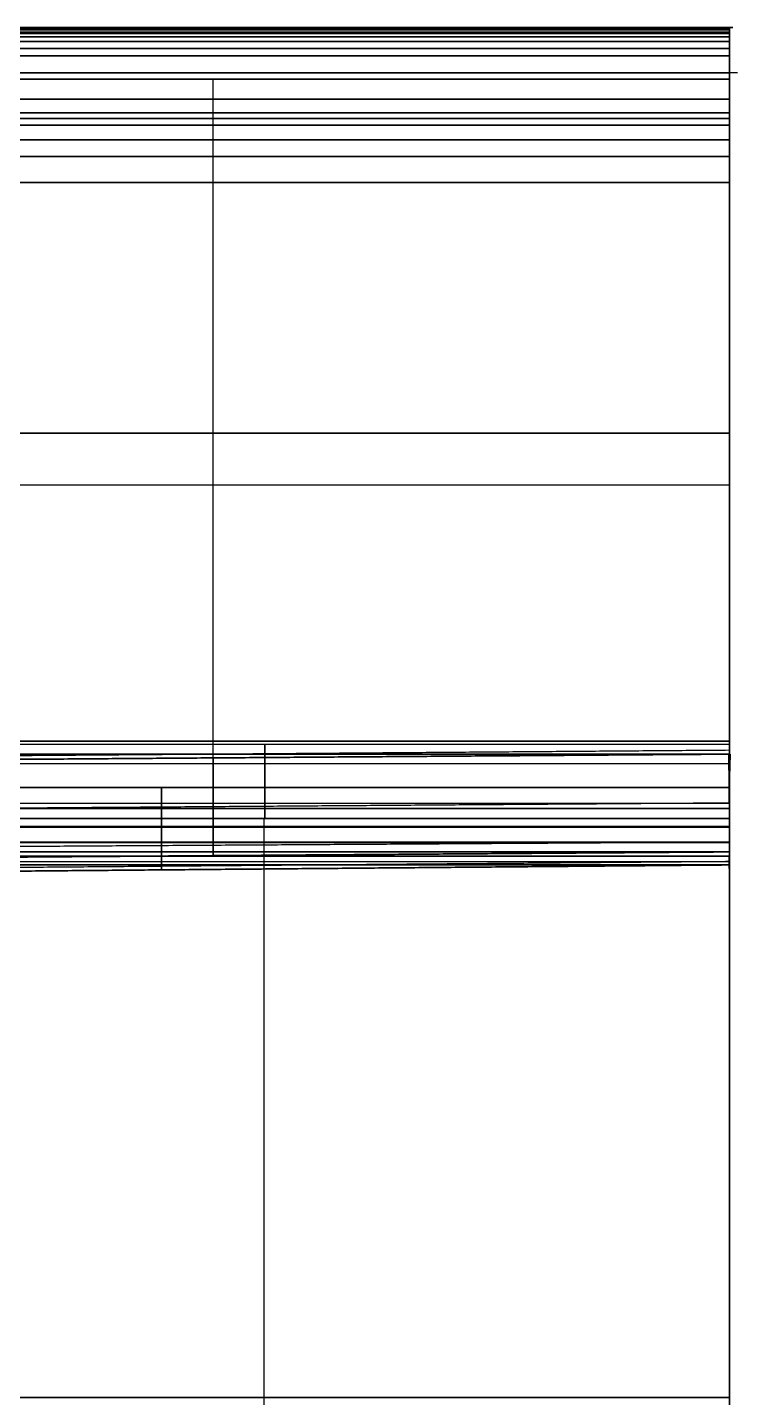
# Model space of a CAD drawing. Extents: x -362 to 342, y -36 to -20.
# Drawn here: x 340.69 to 342.065, y -22.729 to -20.078 of the extents above; entities that cross this region are included whole.
import ezdxf

# ---------------------------------------------------------------- set-up
doc = ezdxf.new("R2010")
doc.units = 0
doc.header["$MEASUREMENT"] = 0
doc.layers.add('IGES level 0', color=253, linetype='Continuous')

msp = doc.modelspace()

# ---------------------------------------------------------------- linework, layer by layer
for points in [[(-361.951, -20.0901, 2.1111), (-361.951, -20.0786, 2.0286), (342.049, -20.0786, 2.0286), (342.049, -20.0901, 2.1111)], [(342.049, -20.0786, 2.0286), (342.049, -20.0786, 1.4536), (-361.951, -20.0786, 1.4536), (-361.951, -20.0786, 2.0286)], [(-361.951, -20.0786, 1.4536), (-361.951, -20.0786, 0.8786), (342.049, -20.0786, 0.8786), (342.049, -20.0786, 1.4536)], [(342.049, -20.0786, 0.8786), (342.049, -20.0799, 0.8501), (-361.951, -20.0799, 0.8501), (-361.951, -20.0786, 0.8786)], [(342.049, -20.0901, -5.454), (342.049, -20.0786, -5.3714), (-361.951, -20.0786, -5.3714), (-361.951, -20.0901, -5.454)], [(-361.951, -20.0786, -5.3714), (-361.951, -20.0786, -4.7964), (342.049, -20.0786, -4.7964), (342.049, -20.0786, -5.3714)], [(342.049, -20.0786, -4.7964), (342.049, -20.0786, -4.2214), (-361.951, -20.0786, -4.2214), (-361.951, -20.0786, -4.7964)], [(-361.951, -20.0786, -4.2214), (-361.951, -20.0799, -4.193), (342.049, -20.0799, -4.193), (342.049, -20.0786, -4.2214)], [(342.049, -20.0786, 0.882), (342.049, -20.0786, 2.0286), (-361.951, -20.0786, 2.0286), (-361.9448, -20.0786, 0.8786)], [(-361.951, -20.0786, -4.2249), (-361.951, -20.0786, -5.3714), (342.049, -20.0786, -5.3714), (342.049, -20.0786, -4.2214)], [(342.049, -20.0799, 0.8501), (342.049, -20.083, 0.8273), (-361.951, -20.083, 0.8273), (-361.951, -20.0799, 0.8501)], [(-361.951, -20.0799, -4.193), (-361.951, -20.083, -4.1702), (342.049, -20.083, -4.1702), (342.049, -20.0799, -4.193)], [(-361.951, -20.083, 0.8273), (-361.951, -20.0877, 0.805), (342.049, -20.0877, 0.805), (342.049, -20.083, 0.8273)], [(342.049, -20.083, -4.1702), (342.049, -20.0877, -4.1479), (-361.951, -20.0877, -4.1479), (-361.951, -20.083, -4.1702)], [(342.049, -20.0877, 0.805), (342.049, -20.0964, 0.7766), (-361.951, -20.0964, 0.7766), (-361.951, -20.0877, 0.805)], [(-361.951, -20.0877, -4.1479), (-361.951, -20.0964, -4.1195), (342.049, -20.0964, -4.1195), (342.049, -20.0877, -4.1479)], [(342.049, -21.484, 1.0971), (342.049, -21.4653, 1.1385), (342.049, -20.0786, 1.1385), (342.049, -20.0784, 1.1042)], [(342.049, -21.4766, 1.2511), (342.049, -21.5028, 1.2881), (342.049, -20.0786, 1.2881), (342.049, -20.0784, 1.2607)], [(342.049, -20.0784, -4.4436), (342.049, -20.0786, -4.478), (342.049, -21.4653, -4.478), (342.049, -21.484, -4.4365)], [(342.049, -20.0784, -4.6002), (342.049, -20.0786, -4.6275), (342.049, -21.5028, -4.6275), (342.049, -21.4766, -4.5905)], [(342.049, -20.0786, 0.882), (342.049, -21.6397, 0.8652), (342.049, -21.5786, 0.957), (342.049, -20.0786, 0.957)], [(342.049, -21.6397, 0.8652), (342.049, -21.6731, 0.8135), (342.049, -20.0799, 0.8535), (342.049, -20.0786, 0.882)], [(342.049, -21.5786, 0.957), (342.049, -21.4825, 1.0995), (342.049, -20.0786, 1.1042), (342.049, -20.0786, 0.957)], [(342.049, -21.4653, 1.1385), (342.049, -21.4588, 1.182), (342.049, -20.0786, 1.182), (342.049, -20.0786, 1.1385)], [(342.049, -21.4588, 1.1811), (342.049, -21.4642, 1.22), (342.049, -20.0786, 1.22), (342.049, -20.0786, 1.182)], [(342.049, -21.4646, 1.22), (342.049, -21.4766, 1.2511), (342.049, -20.0786, 1.2607), (342.049, -20.0786, 1.22)], [(342.049, -21.5028, 1.2881), (342.049, -21.5467, 1.3185), (342.049, -20.0786, 1.3185), (342.049, -20.0786, 1.2881)], [(342.049, -21.5464, 1.3167), (342.049, -21.5815, 1.3295), (342.049, -20.0786, 1.3295), (342.049, -20.0786, 1.3185)], [(342.049, -21.5815, 1.3295), (342.049, -21.6088, 1.332), (342.049, -20.0786, 1.332), (342.049, -20.0786, 1.3295)], [(342.049, -20.0786, -4.2964), (342.049, -21.5786, -4.2964), (342.049, -21.6397, -4.2047), (342.049, -20.0786, -4.2214)], [(342.049, -20.0786, -4.2214), (342.049, -20.0799, -4.193), (342.049, -21.6731, -4.1529), (342.049, -21.6397, -4.2047)], [(342.049, -20.0786, -4.2964), (342.049, -20.0786, -4.4436), (342.049, -21.4825, -4.4389), (342.049, -21.5786, -4.2964)], [(342.049, -20.0786, -4.478), (342.049, -20.0786, -4.5214), (342.049, -21.4588, -4.5214), (342.049, -21.4653, -4.478)], [(342.049, -20.0786, -4.5214), (342.049, -20.0786, -4.5594), (342.049, -21.4642, -4.5594), (342.049, -21.4588, -4.5206)], [(342.049, -20.0786, -4.5594), (342.049, -20.0786, -4.6002), (342.049, -21.4766, -4.5905), (342.049, -21.4646, -4.5594)], [(342.049, -20.0786, -4.6275), (342.049, -20.0786, -4.658), (342.049, -21.5467, -4.658), (342.049, -21.5028, -4.6275)], [(342.049, -20.0786, -4.658), (342.049, -20.0786, -4.6689), (342.049, -21.5815, -4.6689), (342.049, -21.5464, -4.6561)], [(342.049, -20.0786, -4.6689), (342.049, -20.0786, -4.6714), (342.049, -21.6088, -4.6714), (342.049, -21.5815, -4.6689)], [(342.049, -21.6731, 0.8135), (342.049, -21.6919, 0.7737), (342.049, -20.083, 0.8308), (342.049, -20.0799, 0.8535)], [(342.049, -20.0799, -4.193), (342.049, -20.083, -4.1702), (342.049, -21.6919, -4.1132), (342.049, -21.6731, -4.1529)], [(342.049, -21.6919, 0.7737), (342.049, -21.6983, 0.732), (342.049, -20.0877, 0.8085), (342.049, -20.083, 0.8308)], [(342.049, -20.083, -4.1702), (342.049, -20.0877, -4.1479), (342.049, -21.6983, -4.0714), (342.049, -21.6919, -4.1132)], [(342.049, -20.0877, 0.8085), (342.049, -20.0964, 0.78), (342.049, -21.6816, 0.6631), (342.049, -21.6983, 0.732)], [(342.049, -21.6983, -4.0714), (342.049, -21.6816, -4.0025), (342.049, -20.0964, -4.1195), (342.049, -20.0877, -4.1479)], [(342.049, -20.1194, 2.1797), (342.049, -20.0901, 2.1111), (-361.951, -20.0901, 2.1111), (-361.951, -20.1194, 2.1797)], [(-361.951, -20.1194, -5.5226), (-361.951, -20.0901, -5.454), (342.049, -20.0901, -5.454), (342.049, -20.1194, -5.5226)], [(-361.951, -20.0964, 0.7766), (-361.951, -20.1055, 0.7543), (342.049, -20.1055, 0.7543), (342.049, -20.0964, 0.7766)], [(342.049, -20.0964, -4.1195), (342.049, -20.1055, -4.0972), (-361.951, -20.1055, -4.0972), (-361.951, -20.0964, -4.1195)], [(342.049, -20.1055, 0.7543), (342.049, -20.1194, 0.7274), (-361.951, -20.1194, 0.7274), (-361.951, -20.1055, 0.7543)], [(-361.951, -20.1055, -4.0972), (-361.951, -20.1194, -4.0703), (342.049, -20.1194, -4.0703), (342.049, -20.1055, -4.0972)], [(342.049, -20.1194, 2.1831), (342.049, -20.0901, 2.1146), (342.049, -20.092, 1.332), (342.049, -20.1194, 1.332)], [(342.049, -20.1194, -4.6714), (342.049, -20.092, -4.6714), (342.049, -20.0901, -5.454), (342.049, -20.1194, -5.5226)], [(342.049, -21.6816, 0.6631), (342.049, -21.6544, 0.6259), (342.049, -20.1055, 0.7578), (342.049, -20.0964, 0.78)], [(342.049, -20.0964, -4.1195), (342.049, -20.1055, -4.0972), (342.049, -21.6544, -3.9654), (342.049, -21.6816, -4.0025)], [(342.049, -20.1055, 0.7578), (342.049, -20.1194, 0.7309), (342.049, -21.622, 0.606), (342.049, -21.6544, 0.6259)], [(342.049, -21.6544, -3.9654), (342.049, -21.622, -3.9454), (342.049, -20.1194, -4.0703), (342.049, -20.1055, -4.0972)], [(-361.951, -20.1664, 2.2407), (-361.951, -20.1194, 2.1797), (342.049, -20.1194, 2.1797), (342.049, -20.1664, 2.2407)], [(-361.951, -20.1194, 0.7274), (-361.951, -20.1333, 0.7059), (342.049, -20.1333, 0.7059), (342.049, -20.1194, 0.7274)], [(342.049, -20.1664, -5.5836), (342.049, -20.1194, -5.5226), (-361.951, -20.1194, -5.5226), (-361.951, -20.1664, -5.5836)], [(342.049, -20.1194, -4.0703), (342.049, -20.1333, -4.0487), (-361.951, -20.1333, -4.0487), (-361.951, -20.1194, -4.0703)], [(342.049, -20.1333, 0.7059), (342.049, -20.1664, 0.6664), (-361.951, -20.1664, 0.6664), (-361.951, -20.1333, 0.7059)], [(-361.951, -20.1333, -4.0487), (-361.951, -20.1664, -4.0093), (342.049, -20.1664, -4.0093), (342.049, -20.1333, -4.0487)], [(342.049, -20.1194, 0.7309), (342.049, -20.1333, 0.7093), (342.049, -21.5896, 0.5861), (342.049, -21.622, 0.606)], [(342.049, -20.1664, 2.2441), (342.049, -20.1194, 2.1831), (342.049, -20.1194, 1.332), (342.049, -20.1664, 1.332)], [(342.049, -21.622, -3.9454), (342.049, -21.5896, -3.9255), (342.049, -20.1333, -4.0487), (342.049, -20.1194, -4.0703)], [(342.049, -20.1664, -4.6714), (342.049, -20.1194, -4.6714), (342.049, -20.1194, -5.5226), (342.049, -20.1664, -5.5836)], [(342.049, -20.1333, 0.7093), (342.049, -20.1664, 0.6699), (342.049, -21.5483, 0.5803), (342.049, -21.5877, 0.5862)], [(342.049, -21.5877, -3.9257), (342.049, -21.5483, -3.9197), (342.049, -20.1664, -4.0093), (342.049, -20.1333, -4.0487)], [(342.049, -20.2544, 2.3016), (342.049, -20.1664, 2.2407), (-361.951, -20.1664, 2.2407), (-361.951, -20.2544, 2.3016)], [(-361.951, -20.1664, 0.6664), (-361.951, -20.2171, 0.6257), (342.049, -20.2171, 0.6257), (342.049, -20.1664, 0.6664)], [(-361.951, -20.2544, -5.6445), (-361.951, -20.1664, -5.5836), (342.049, -20.1664, -5.5836), (342.049, -20.2544, -5.6445)], [(342.049, -20.1664, -4.0093), (342.049, -20.2171, -3.9686), (-361.951, -20.2171, -3.9686), (-361.951, -20.1664, -4.0093)], [(342.049, -21.5482, 0.5803), (342.049, -20.2171, 0.6292), (342.049, -20.1664, 0.6699), (342.049, -21.5483, 0.5803)], [(342.049, -20.2544, 2.3051), (342.049, -20.1664, 2.2441), (342.049, -20.1664, 1.332), (342.049, -20.2544, 1.332)], [(342.049, -21.5483, -3.9197), (342.049, -20.1664, -4.0093), (342.049, -20.2171, -3.9686), (342.049, -21.5482, -3.9197)], [(342.049, -20.2544, -4.6714), (342.049, -20.1664, -4.6714), (342.049, -20.1664, -5.5836), (342.049, -20.2544, -5.6445)], [(-361.951, -20.1786, 0.5768), (-361.951, -21.5483, 0.5768), (342.049, -21.5483, 0.5803), (342.049, -20.1786, 0.5803)], [(342.049, -20.1786, -3.9197), (342.049, -21.5483, -3.9197), (-361.951, -21.5483, -3.9232), (-361.951, -20.1786, -3.9232)], [(342.049, -20.1786, -3.9197), (342.049, -20.1786, 0.5803), (-361.951, -20.1843, 0.5768), (-361.951, -20.1786, -3.9232)], [(342.049, -20.1786, 0.5803), (342.049, -21.5483, 0.5803), (342.049, -21.5459, -1.6697), (342.049, -20.1786, -1.6697)], [(342.049, -20.1786, -1.6697), (342.049, -21.5459, -1.6697), (342.049, -21.5483, -3.9197), (342.049, -20.1786, -3.9197)], [(342.049, -20.2171, 0.6257), (342.049, -20.2438, 0.6105), (-361.951, -20.2438, 0.6105), (-361.951, -20.2171, 0.6257)], [(-361.951, -20.2171, -3.9686), (-361.951, -20.2438, -3.9534), (342.049, -20.2438, -3.9534), (342.049, -20.2171, -3.9686)], [(342.049, -20.2171, 0.6292), (342.049, -20.2438, 0.614), (342.049, -21.5481, 0.5803), (342.049, -20.2171, 0.6292)], [(342.049, -20.2438, 0.614), (342.049, -20.296, 0.5936), (342.049, -21.5483, 0.5803), (342.049, -20.2171, 0.6292)], [(342.049, -20.2171, -3.9686), (342.049, -21.5481, -3.9197), (342.049, -20.2438, -3.9534), (342.049, -20.2171, -3.9686)], [(342.049, -20.2171, -3.9686), (342.049, -21.5483, -3.9197), (342.049, -20.296, -3.933), (342.049, -20.2438, -3.9534)], [(-361.951, -20.2438, 0.6105), (-361.951, -20.2675, 0.5999), (342.049, -20.2675, 0.5999), (342.049, -20.2438, 0.6105)], [(342.049, -20.2438, -3.9534), (342.049, -20.2675, -3.9428), (-361.951, -20.2675, -3.9428), (-361.951, -20.2438, -3.9534)], [(342.049, -20.3786, 2.3286), (342.049, -20.2544, 2.3016), (-361.951, -20.2544, 2.3016), (-361.951, -20.3786, 2.3286)], [(-361.951, -20.3786, -5.6714), (-361.951, -20.2544, -5.6445), (342.049, -20.2544, -5.6445), (342.049, -20.3786, -5.6714)], [(342.049, -20.2675, 0.5999), (342.049, -20.296, 0.5901), (-361.951, -20.296, 0.5901), (-361.951, -20.2675, 0.5999)], [(-361.951, -20.2675, -3.9428), (-361.951, -20.296, -3.933), (342.049, -20.296, -3.933), (342.049, -20.2675, -3.9428)], [(342.049, -20.3786, 2.332), (342.049, -20.2544, 2.3051), (342.049, -20.2544, 1.332), (342.049, -20.3786, 1.332)], [(342.049, -20.3786, -4.6714), (342.049, -20.2544, -4.6714), (342.049, -20.2544, -5.6445), (342.049, -20.3786, -5.6714)], [(-361.951, -20.296, 0.5901), (-361.951, -20.3283, 0.5828), (342.049, -20.3283, 0.5828), (342.049, -20.296, 0.5901)], [(342.049, -20.296, -3.933), (342.049, -20.3283, -3.9257), (-361.951, -20.3283, -3.9257), (-361.951, -20.296, -3.933)], [(342.049, -20.296, 0.5936), (342.049, -20.3786, 0.582), (342.049, -21.5477, 0.5803), (342.049, -20.296, 0.5936)], [(342.049, -20.296, -3.933), (342.049, -21.5477, -3.9197), (342.049, -20.3786, -3.9214), (342.049, -20.296, -3.933)], [(342.049, -20.3283, 0.5828), (342.049, -20.3786, 0.5786), (-361.951, -20.3786, 0.5786), (-361.951, -20.3283, 0.5828)], [(-361.951, -20.3283, -3.9257), (-361.951, -20.3786, -3.9214), (342.049, -20.3786, -3.9214), (342.049, -20.3283, -3.9257)], [(-361.951, -22.7286, 2.3286), (-361.951, -20.3786, 2.3286), (342.049, -20.3786, 2.3286), (342.049, -22.7286, 2.3286)], [(342.049, -22.7286, -5.6714), (342.049, -20.3786, -5.6714), (-361.951, -20.3786, -5.6714), (-361.951, -22.7286, -5.6714)], [(342.049, -20.3786, 2.332), (342.049, -20.3786, 1.332), (342.049, -21.6088, 1.3303), (342.049, -21.6088, 2.332)], [(342.049, -21.6088, -5.6714), (342.049, -21.6088, -4.6697), (342.049, -20.3786, -4.6714), (342.049, -20.3786, -5.6714)], [(342.0488, -21.4653, -4.4814), (342.0487, -21.484, -4.44), (342.0488, -21.6091, -4.3918), (342.0488, -21.609, -4.4391)], [(342.0489, -21.4645, -4.5625), (342.0489, -21.4588, -4.5249), (342.0488, -21.609, -4.4872), (342.0489, -21.609, -4.5261)], [(342.0489, -21.459, -4.5249), (342.0488, -21.4653, -4.4814), (342.0488, -21.609, -4.4391), (342.0488, -21.609, -4.4872)], [(342.0489, -21.4646, -4.5629), (342.0489, -21.609, -4.5261), (342.0489, -21.4766, -4.594), (342.0489, -21.4637, -4.5629)], [(342.049, -21.4645, 1.2162), (342.049, -21.4588, 1.1786), (342.049, -21.609, 1.1409), (342.049, -21.609, 1.1797)], [(342.049, -21.459, 1.1785), (342.049, -21.4653, 1.1351), (342.049, -21.609, 1.0928), (342.049, -21.609, 1.1409)], [(342.049, -21.4646, 1.2165), (342.049, -21.609, 1.1797), (342.0491, -21.4766, 1.2476), (342.049, -21.4637, 1.2165)], [(342.049, -21.4653, 1.1351), (342.0491, -21.484, 1.0936), (342.049, -21.6091, 1.0454), (342.049, -21.609, 1.0928)], [(342.0479, -21.484, -4.44), (342.0488, -21.5283, -4.3753), (342.0487, -21.6091, -4.3424), (342.0488, -21.6091, -4.3918)], [(342.0489, -21.4766, -4.594), (342.0489, -21.609, -4.5261), (342.049, -21.5028, -4.631), (342.0489, -21.4766, -4.594)], [(342.049, -21.4766, 1.2476), (342.049, -21.609, 1.1797), (342.049, -21.5028, 1.2846), (342.0491, -21.4766, 1.2476)], [(342.0499, -21.484, 1.0936), (342.049, -21.5283, 1.029), (342.049, -21.6091, 0.996), (342.049, -21.6091, 1.0454)], [(342.049, -21.5381, -4.6554), (342.049, -21.5028, -4.631), (342.0489, -21.609, -4.5261), (342.0489, -21.6089, -4.5796)], [(342.049, -21.5381, 1.3091), (342.049, -21.5028, 1.2846), (342.049, -21.609, 1.1797), (342.049, -21.6089, 1.2333)], [(342.0488, -21.5283, -4.3753), (342.0487, -21.6092, -4.254), (342.0487, -21.6091, -4.3424), (342.0488, -21.5283, -4.3753)], [(342.049, -21.564, -4.666), (342.049, -21.5381, -4.6554), (342.0489, -21.6089, -4.5796), (342.049, -21.6089, -4.6428)], [(342.049, -21.5283, 1.029), (342.049, -21.6092, 0.9077), (342.049, -21.6091, 0.996), (342.049, -21.5283, 1.029)], [(342.049, -21.564, 1.3196), (342.049, -21.5381, 1.3091), (342.049, -21.6089, 1.2333), (342.049, -21.6089, 1.2965)], [(342.049, -21.5477, 0.5803), (342.049, -21.5877, 0.5862), (342.049, -21.5877, -1.6697), (342.049, -21.5459, -1.6697)], [(342.049, -21.5459, -1.6698), (342.049, -21.5877, -1.6697), (342.049, -21.5877, -3.9257), (342.049, -21.5477, -3.9197)], [(-361.951, -21.5483, 0.5768), (-361.951, -21.5896, 0.5826), (342.049, -21.5887, 0.5858), (342.049, -21.5483, 0.5803)], [(342.049, -21.5815, 1.326), (342.049, -21.564, 1.3196), (342.049, -21.6089, 1.2965), (342.049, -21.6089, 1.3146)], [(342.049, -21.5815, -4.6724), (342.049, -21.564, -4.666), (342.049, -21.6089, -4.6428), (342.049, -21.6089, -4.6609)], [(342.049, -21.5887, 0.5858), (342.049, -21.6239, 0.6007), (-361.951, -21.6254, 0.5982), (-361.951, -21.5896, 0.5826)], [(-361.951, -21.5887, -3.9287), (-361.951, -21.6239, -3.9436), (342.049, -21.6254, -3.941), (342.049, -21.5896, -3.9255)], [(342.049, -21.6088, 1.3286), (342.049, -21.5815, 1.326), (342.049, -21.6089, 1.3146), (342.049, -21.6088, 1.3286)], [(342.049, -21.6088, -4.6749), (342.049, -21.5815, -4.6724), (342.049, -21.6089, -4.6609), (342.049, -21.6088, -4.6749)], [(342.049, -21.5877, 0.5855), (342.049, -21.622, 0.606), (342.049, -21.622, -1.6697), (342.049, -21.5877, -1.6697)], [(342.049, -21.5877, -1.6697), (342.049, -21.622, -1.6697), (342.049, -21.622, -3.9454), (342.049, -21.5877, -3.925)], [(-361.951, -21.6254, 0.5982), (-361.951, -21.6543, 0.6221), (342.049, -21.6544, 0.6242), (342.049, -21.6239, 0.6007)], [(342.0487, -21.6092, -4.254), (342.0486, -21.6386, -4.2081), (342.0486, -21.7052, -4.2081), (342.0487, -21.7052, -4.254)], [(342.049, -21.7052, -4.6732), (342.049, -21.6088, -4.6749), (342.0487, -21.6092, -4.254), (342.0487, -21.7052, -4.254)], [(342.049, -21.6088, 1.332), (342.049, -21.6088, 2.332), (342.049, -22.7286, 2.332), (342.049, -22.7286, 1.3303)], [(342.049, -22.7286, -4.6697), (342.049, -22.7286, -5.6714), (342.049, -21.6088, -5.6714), (342.049, -21.6088, -4.6714)], [(342.049, -21.7052, 1.3268), (342.049, -21.6088, 1.3286), (342.049, -21.6092, 0.9077), (342.049, -21.7052, 0.9077)], [(342.049, -21.6092, 0.9077), (342.049, -21.6386, 0.8618), (342.049, -21.7052, 0.8618), (342.049, -21.7052, 0.9077)], [(342.049, -21.6239, 0.6007), (342.049, -21.6543, 0.6256), (342.049, -21.6543, -1.6697), (342.049, -21.622, -1.6697)], [(342.049, -21.6543, 0.6256), (342.049, -21.6816, 0.6631), (342.049, -21.6816, -1.6697), (342.049, -21.622, -1.6697)], [(342.049, -21.622, -1.6697), (342.049, -21.6543, -1.6697), (342.049, -21.6543, -3.965), (342.049, -21.6239, -3.9401)], [(342.049, -21.622, -1.6698), (342.049, -21.6816, -1.6697), (342.049, -21.6816, -4.0025), (342.049, -21.6543, -3.965)], [(342.0486, -21.6386, -4.2081), (342.0486, -21.6731, -4.1564), (342.0486, -21.7052, -4.1523), (342.0486, -21.7052, -4.2081)], [(342.049, -21.6386, 0.8618), (342.049, -21.6731, 0.81), (342.049, -21.7052, 0.8059), (342.049, -21.7052, 0.8618)], [(342.049, -21.6546, 0.6228), (342.049, -21.6815, 0.6597), (-361.951, -21.6816, 0.6596), (-361.951, -21.6543, 0.6221)], [(342.0486, -21.6731, -4.1564), (342.0485, -21.6919, -4.1166), (342.0485, -21.7052, -4.1152), (342.0486, -21.7052, -4.1523)], [(342.049, -21.6731, 0.81), (342.049, -21.6919, 0.7703), (342.049, -21.7052, 0.7688), (342.049, -21.7052, 0.8059)], [(-361.951, -21.6816, 0.6596), (-361.951, -21.6983, 0.7268), (342.049, -21.6983, 0.7286), (342.049, -21.6815, 0.6597)], [(342.049, -21.6816, -4.0025), (342.049, -21.6983, -4.0697), (-361.951, -21.6983, -4.0714), (-361.951, -21.6815, -4.0026)], [(342.0484, -21.6816, -4.006), (342.0485, -21.6983, -4.0749), (342.0485, -21.7052, -4.075), (342.0484, -21.7052, -3.994)], [(342.049, -21.6816, -4.006), (342.0484, -21.7052, -3.994), (342.049, -21.7052, 0.6476), (342.049, -21.6816, 0.6598)], [(342.0485, -21.6983, -4.0749), (342.0485, -21.7052, -4.0749), (342.0485, -21.7052, -4.1152), (342.0485, -21.6919, -4.1166)], [(342.049, -21.6816, 0.6596), (342.049, -21.6983, 0.7286), (342.049, -21.7052, 0.7286), (342.049, -21.7052, 0.6476)], [(342.049, -21.6983, 0.7286), (342.049, -21.7052, 0.7286), (342.049, -21.7052, 0.7688), (342.049, -21.6919, 0.7703)], [(342.049, -21.7052, 1.3268), (342.049, -21.7052, -4.6732), (342.049, -23.3437, -4.6714), (342.049, -23.3437, 1.3286)], [(342.049, -25.0786, 2.3286), (342.049, -22.7286, 2.3286), (-361.951, -22.7286, 2.3286), (-361.951, -25.0786, 2.3286)], [(-361.951, -25.0786, -5.6714), (-361.951, -22.7286, -5.6714), (342.049, -22.7286, -5.6714), (342.049, -25.0786, -5.6714)]]:
    msp.add_3dface(points)
at = {"layer": 'IGES level 0'}
for points in [[(342.0428, -20.0786, -4.2214), (-9.9572, -20.0786, -4.2214), (-361.9572, -20.0786, -4.2214)], [(-361.9572, -20.0786, -4.2214), (-9.9572, -20.0786, -4.2214), (342.0428, -20.0786, -4.2214)], [(342.049, -20.0786, 2.0286), (-9.951, -20.0786, 2.0286), (-361.951, -20.0786, 2.0286)], [(-361.951, -20.0786, -4.7964), (-9.951, -20.0786, -4.7964), (342.049, -20.0786, -4.7964)], [(-361.951, -20.0786, 2.0286), (-9.951, -20.0786, 2.0286), (342.049, -20.0786, 2.0286)], [(-361.951, -20.0786, 1.4536), (-9.951, -20.0786, 1.4536), (342.049, -20.0786, 1.4536)], [(-361.951, -20.0786, -5.3714), (-9.951, -20.0786, -5.3714), (342.049, -20.0786, -5.3714)], [(342.049, -20.0786, -5.3714), (-9.951, -20.0786, -5.3714), (-361.951, -20.0786, -5.3714)], [(342.049, -20.0786, -4.7964), (-9.951, -20.0786, -4.7964), (-361.951, -20.0786, -4.7964)], [(-361.9448, -20.0786, 0.8786), (-9.9448, -20.0786, 0.8786), (342.0552, -20.0786, 0.8786)], [(342.0552, -20.0786, 0.8786), (-9.9448, -20.0786, 0.8786), (-361.9448, -20.0786, 0.8786)], [(-361.9666, -20.1664, 2.2407), (-9.9666, -20.1664, 2.2407), (342.0334, -20.1664, 2.2407)], [(-361.951, -20.1664, 0.6664), (-9.951, -20.1664, 0.6664), (342.049, -20.1664, 0.6664)], [(342.049, -20.1664, -4.0093), (-9.951, -20.1664, -4.0093), (-361.951, -20.1664, -4.0093)], [(342.0646, -20.1664, -5.5836), (-9.9354, -20.1664, -5.5836), (-361.9354, -20.1664, -5.5836)], [(340.0507, -20.1786, -1.6697), (341.0499, -20.1786, -1.6697), (342.049, -20.1786, -1.6697)], [(341.049, -21.5483, -3.911), (341.049, -20.8634, -3.911), (341.049, -20.1786, -3.911)], [(341.049, -21.5483, 0.5716), (341.049, -20.8634, 0.5716), (341.049, -20.1786, 0.5716)], [(342.049, -21.5483, -3.9197), (342.049, -20.8634, -3.9197), (342.049, -20.1786, -3.9197)], [(342.049, -20.1786, 0.5803), (342.049, -20.8634, 0.5803), (342.049, -21.5483, 0.5803)], [(342.049, -20.1786, -1.6697), (342.049, -25.3646, -1.6697), (342.049, -30.5507, -1.6697)], [(342.049, -20.1786, -3.9197), (342.049, -20.8634, -3.9197), (342.049, -21.5483, -3.9197)], [(342.049, -21.5483, 0.5803), (342.049, -20.8634, 0.5803), (342.049, -20.1786, 0.5803)], [(342.049, -20.3786, 0.5786), (-9.951, -20.3786, 0.5786), (-361.951, -20.3786, 0.5786)], [(-361.951, -20.3786, 2.3286), (-9.951, -20.3786, 2.3286), (342.049, -20.3786, 2.3286)], [(-361.951, -20.3786, 0.5786), (-9.951, -20.3786, 0.5786), (342.049, -20.3786, 0.5786)], [(342.049, -20.3786, 2.3286), (-9.951, -20.3786, 2.3286), (-361.951, -20.3786, 2.3286)], [(-361.951, -20.3786, -3.9214), (-9.951, -20.3786, -3.9214), (342.049, -20.3786, -3.9214)], [(342.049, -20.3786, -5.6714), (-9.951, -20.3786, -5.6714), (-361.951, -20.3786, -5.6714)], [(342.049, -20.3786, -3.9214), (-9.951, -20.3786, -3.9214), (-361.951, -20.3786, -3.9214)], [(-361.951, -20.3786, -5.6714), (-9.951, -20.3786, -5.6714), (342.049, -20.3786, -5.6714)], [(342.049, -21.5483, -3.9214), (342.049, -20.9634, -3.9214), (342.049, -20.3786, -3.9214)], [(342.049, -20.3786, 0.5786), (342.049, -20.9634, 0.5786), (342.049, -21.5483, 0.5786)], [(342.049, -21.5483, 0.5786), (342.049, -20.9634, 0.5786), (342.049, -20.3786, 0.5786)], [(342.049, -20.3786, 2.3286), (342.049, -22.7286, 2.3286), (342.049, -25.0786, 2.3286)], [(342.049, -25.0786, -5.6714), (342.049, -22.7286, -5.6714), (342.049, -20.3786, -5.6714)], [(342.049, -20.3786, -3.9214), (342.049, -20.9634, -3.9214), (342.049, -21.5483, -3.9214)], [(342.049, -25.0786, 2.3286), (342.049, -22.7286, 2.3286), (342.049, -20.3786, 2.3286)], [(342.049, -20.3786, -5.6714), (342.049, -22.7286, -5.6714), (342.049, -25.0786, -5.6714)], [(342.049, -20.3786, -5.6714), (342.049, -22.7286, -5.6714), (342.049, -25.0786, -5.6714)], [(342.049, -25.0786, -5.6714), (342.049, -22.7286, -5.6714), (342.049, -20.3786, -5.6714)], [(-361.951, -20.9634, -3.9214), (-9.951, -20.9634, -3.9214), (342.049, -20.9634, -3.9214)], [(-361.951, -20.9634, 0.5786), (-9.951, -20.9634, 0.5786), (342.049, -20.9634, 0.5786)], [(-361.951, -21.4588, -4.5214), (-9.951, -21.4588, -4.5214), (342.049, -21.4588, -4.5214)], [(-361.951, -21.4588, 1.1786), (-9.951, -21.4588, 1.1786), (342.049, -21.4588, 1.1786)], [(342.049, -21.4588, 1.1786), (-9.951, -21.4588, 1.1786), (-361.951, -21.4588, 1.1786)], [(342.049, -21.4588, -4.5214), (-9.951, -21.4588, -4.5214), (-361.951, -21.4588, -4.5214)], [(342.049, -21.4653, -4.478), (-9.951, -21.4653, -4.478), (-361.951, -21.4653, -4.478)], [(342.049, -21.4653, 1.1351), (-9.951, -21.4653, 1.1351), (-361.951, -21.4653, 1.1351)], [(342.049, -21.484, -4.4382), (-9.951, -21.484, -4.4382), (-361.951, -21.484, -4.4382)], [(-361.951, -21.484, -4.4382), (-9.951, -21.484, -4.4382), (342.049, -21.484, -4.4382)], [(342.049, -21.484, 1.0953), (-9.951, -21.484, 1.0953), (-361.951, -21.484, 1.0953)], [(-361.951, -21.484, 1.0953), (-9.951, -21.484, 1.0953), (342.049, -21.484, 1.0953)], [(342.049, -21.5028, 1.2846), (-9.951, -21.5028, 1.2846), (-361.951, -21.5028, 1.2846)], [(342.049, -21.5028, -4.6275), (-9.951, -21.5028, -4.6275), (-361.951, -21.5028, -4.6275)], [(-361.951, -21.5483, 0.5786), (-9.951, -21.5483, 0.5786), (342.049, -21.5483, 0.5786)], [(-361.951, -21.5483, -3.9214), (-9.951, -21.5483, -3.9214), (342.049, -21.5483, -3.9214)], [(342.049, -21.5483, 0.5786), (-9.951, -21.5483, 0.5786), (-361.951, -21.5483, 0.5786)], [(342.049, -21.5483, -3.9214), (-9.951, -21.5483, -3.9214), (-361.951, -21.5483, -3.9214)], [(-361.951, -21.5786, -4.2964), (-9.951, -21.5786, -4.2964), (342.049, -21.5786, -4.2964)], [(-361.951, -21.5786, 0.9536), (-9.951, -21.5786, 0.9536), (342.049, -21.5786, 0.9536)], [(342.049, -21.6088, 1.3286), (-9.951, -21.6088, 1.3286), (-361.951, -21.6088, 1.3286)], [(342.049, -21.6088, -4.6714), (-9.951, -21.6088, -4.6714), (-361.951, -21.6088, -4.6714)], [(-361.951, -21.6088, 1.3286), (-9.951, -21.6088, 1.3286), (342.049, -21.6088, 1.3286)], [(-361.951, -21.6088, -4.6714), (-9.951, -21.6088, -4.6714), (342.049, -21.6088, -4.6714)], [(341.1481, -25.0786, -4.6619), (341.1481, -23.3437, -4.6619), (341.1481, -21.6088, -4.6619)], [(341.1481, -25.0786, 1.3224), (341.1481, -23.3437, 1.3224), (341.1481, -21.6088, 1.3224)], [(342.049, -25.0786, -4.6714), (342.049, -23.3437, -4.6714), (342.049, -21.6088, -4.6714)], [(342.049, -21.6088, 1.3286), (342.049, -23.3437, 1.3286), (342.049, -25.0786, 1.3286)], [(342.049, -21.6088, -4.6714), (342.049, -23.3437, -4.6714), (342.049, -25.0786, -4.6714)], [(342.049, -25.0786, 1.3286), (342.049, -23.3437, 1.3286), (342.049, -21.6088, 1.3286)], [(342.049, -25.0786, -4.6697), (342.049, -23.3437, -4.6697), (342.049, -21.6088, -4.6697)], [(342.049, -21.6088, 1.3303), (342.049, -23.3437, 1.3303), (342.049, -25.0786, 1.3303)], [(342.049, -21.6088, -4.6697), (342.049, -23.3437, -4.6697), (342.049, -25.0786, -4.6697)], [(342.049, -25.0786, 1.3303), (342.049, -23.3437, 1.3303), (342.049, -21.6088, 1.3303)], [(-361.951, -21.6544, 0.6225), (-9.951, -21.6544, 0.6225), (342.049, -21.6544, 0.6225)], [(-361.951, -21.6544, -3.9654), (-9.951, -21.6544, -3.9654), (342.049, -21.6544, -3.9654)], [(342.049, -21.6544, -3.9654), (-9.951, -21.6544, -3.9654), (-361.951, -21.6544, -3.9654)], [(-361.951, -21.6731, -4.1547), (-9.951, -21.6731, -4.1547), (342.049, -21.6731, -4.1547)], [(342.049, -21.6731, -4.1547), (-9.951, -21.6731, -4.1547), (-361.951, -21.6731, -4.1547)], [(-361.951, -21.6731, 0.8118), (-9.951, -21.6731, 0.8118), (342.049, -21.6731, 0.8118)], [(342.049, -21.6731, 0.8118), (-9.951, -21.6731, 0.8118), (-361.951, -21.6731, 0.8118)], [(-361.951, -21.6919, -4.1149), (-9.951, -21.6919, -4.1149), (342.049, -21.6919, -4.1149)], [(-361.951, -21.6919, 0.772), (-9.951, -21.6919, 0.772), (342.049, -21.6919, 0.772)], [(342.049, -21.6983, -4.0714), (-9.951, -21.6983, -4.0714), (-361.951, -21.6983, -4.0714)], [(342.049, -21.6983, 0.7286), (-9.951, -21.6983, 0.7286), (-361.951, -21.6983, 0.7286)], [(-361.951, -21.6983, 0.7286), (-9.951, -21.6983, 0.7286), (342.049, -21.6983, 0.7286)], [(-361.951, -21.6983, -4.0714), (-9.951, -21.6983, -4.0714), (342.049, -21.6983, -4.0714)], [(340.049, -21.7157, -4.0697), (341.049, -21.707, -4.0697), (342.049, -21.6983, -4.0697)], [(340.049, -21.7157, 0.7303), (341.049, -21.707, 0.7303), (342.049, -21.6983, 0.7303)], [(342.049, -21.6983, 0.7303), (341.049, -21.707, 0.7303), (340.049, -21.7157, 0.7303)], [(342.049, -21.6983, -4.0697), (341.049, -21.707, -4.0697), (340.049, -21.7157, -4.0697)], [(-361.951, -22.7286, 2.3286), (-9.951, -22.7286, 2.3286), (342.049, -22.7286, 2.3286)], [(-361.951, -22.7286, -5.6714), (-9.951, -22.7286, -5.6714), (342.049, -22.7286, -5.6714)]]:
    msp.add_open_spline(points, degree=2, dxfattribs=at)
at = {"layer": 'IGES level 0', "extrusion": (-1, -3.292e-13, 1.2881e-12)}
for points in [[(342.049, -20.0786, 0.8786), (342.049, -20.0786, 0.7028), (342.049, -20.2028, 0.5786), (342.049, -20.3786, 0.5786)], [(342.049, -20.3786, 0.5786), (342.049, -20.2028, 0.5786), (342.049, -20.0786, 0.7028), (342.049, -20.0786, 0.8786)]]:
    msp.add_rational_spline(points, [1, 0.804737854124, 0.804737854124, 1], degree=3, dxfattribs=at)
at = {"layer": 'IGES level 0', "extrusion": (-1, 2.2642e-12, -1.6173e-12)}
for points in [[(342.049, -20.0786, -5.3714), (342.049, -20.0786, -5.5472), (342.049, -20.2028, -5.6714), (342.049, -20.3786, -5.6714)], [(342.049, -20.3786, -5.6714), (342.049, -20.2028, -5.6714), (342.049, -20.0786, -5.5472), (342.049, -20.0786, -5.3714)]]:
    msp.add_rational_spline(points, [1, 0.804737854124, 0.804737854124, 1], degree=3, dxfattribs=at)
at = {"layer": 'IGES level 0', "extrusion": (1, 6.469e-13, 1.2938e-12)}
for points in [[(342.049, -20.3786, -3.9214), (342.049, -20.2028, -3.9214), (342.049, -20.0786, -4.0457), (342.049, -20.0786, -4.2214)], [(342.049, -20.0786, -4.2214), (342.049, -20.0786, -4.0457), (342.049, -20.2028, -3.9214), (342.049, -20.3786, -3.9214)]]:
    msp.add_rational_spline(points, [1, 0.804737854124, 0.804737854124, 1], degree=3, dxfattribs=at)
at = {"layer": 'IGES level 0', "extrusion": (1, -2.2642e-12, -1.6173e-12)}
for points in [[(342.049, -20.3786, 2.3286), (342.049, -20.2028, 2.3286), (342.049, -20.0786, 2.2043), (342.049, -20.0786, 2.0286)], [(342.049, -20.0786, 2.0286), (342.049, -20.0786, 2.2043), (342.049, -20.2028, 2.3286), (342.049, -20.3786, 2.3286)]]:
    msp.add_rational_spline(points, [1, 0.804737854124, 0.804737854124, 1], degree=3, dxfattribs=at)
at = {"layer": 'IGES level 0', "extrusion": (1, 0, 0)}
for points in [[(342.049, -20.0786, 0.8786), (342.049, -20.0786, 1.4536), (342.049, -20.0786, 2.0286)], [(342.049, -20.0786, -5.3714), (342.049, -20.0786, -4.7964), (342.049, -20.0786, -4.2214)], [(342.049, -20.0786, -4.2214), (342.049, -20.0786, -4.7964), (342.049, -20.0786, -5.3714)], [(342.049, -20.0786, 2.0286), (342.049, -20.0786, 1.4536), (342.049, -20.0786, 0.8786)], [(341.0499, -20.1786, 0.5716), (341.0499, -20.1786, -1.6697), (341.0499, -20.1786, -3.911)], [(341.049, -21.6804, -4.1578), (341.049, -21.5858, -4.2996), (341.049, -21.4913, -4.4414)], [(342.049, -21.6731, -4.1547), (342.049, -21.5786, -4.2964), (342.049, -21.484, -4.4382)], [(342.049, -21.484, -4.4365), (342.049, -21.5786, -4.2947), (342.049, -21.6731, -4.1529)], [(342.049, -21.6731, -4.1529), (342.049, -21.5786, -4.2947), (342.049, -21.484, -4.4365)]]:
    msp.add_open_spline(points, degree=2, dxfattribs=at)
at = {"layer": 'IGES level 0', "extrusion": (0, -1, 0)}
for points in [[(340.0507, -20.1786, -3.9023), (341.0499, -20.1786, -3.911), (342.049, -20.1786, -3.9197)], [(342.049, -20.1786, -3.9197), (341.0499, -20.1786, -3.911), (340.0507, -20.1786, -3.9023)], [(340.0507, -20.1786, 0.5628), (341.0499, -20.1786, 0.5716), (342.049, -20.1786, 0.5803)], [(342.049, -20.1786, 0.5803), (341.0499, -20.1786, 0.5716), (340.0507, -20.1786, 0.5628)], [(340.049, -21.5483, 0.5628), (341.049, -21.5483, 0.5716), (342.049, -21.5483, 0.5803)], [(342.049, -21.5483, 0.5803), (341.049, -21.5483, 0.5716), (340.049, -21.5483, 0.5628)]]:
    msp.add_open_spline(points, degree=2, dxfattribs=at)
at = {"layer": 'IGES level 0', "extrusion": (1, 0, 1.011e-13)}
for points in [[(342.049, -20.1786, -3.9197), (342.049, -20.1786, -1.6697), (342.049, -20.1786, 0.5803)], [(342.049, -20.1786, 0.5803), (342.049, -20.1786, -1.6697), (342.049, -20.1786, -3.9197)]]:
    msp.add_open_spline(points, degree=2, dxfattribs=at)
at = {"layer": 'IGES level 0', "extrusion": (-7.82e-14, 1, 0)}
msp.add_open_spline([(342.049, -20.8634, -3.9197), (341.049, -20.8634, -3.911), (340.049, -20.8634, -3.9023)], degree=2, dxfattribs=at)
at = {"layer": 'IGES level 0', "extrusion": (1.43e-14, 1, 0)}
msp.add_open_spline([(340.049, -20.8634, 0.5628), (341.049, -20.8634, 0.5716), (342.049, -20.8634, 0.5803)], degree=2, dxfattribs=at)
at = {"layer": 'IGES level 0', "extrusion": (1, -1.19086e-11, -6.0504e-12)}
msp.add_rational_spline([(342.049, -21.4588, -4.5214), (342.049, -21.4588, -4.4916), (342.049, -21.4675, -4.4631), (342.049, -21.484, -4.4382)], [1, 0.971394684326, 0.971394684326, 1], degree=3, dxfattribs=at)
at = {"layer": 'IGES level 0', "extrusion": (1, 9.264e-13, -2.795e-13)}
for points in [[(342.049, -21.4588, 1.1786), (342.049, -21.4588, 1.2664), (342.049, -21.521, 1.3286), (342.049, -21.6088, 1.3286)], [(342.049, -21.6088, 1.3286), (342.049, -21.521, 1.3286), (342.049, -21.4588, 1.2664), (342.049, -21.4588, 1.1786)]]:
    msp.add_rational_spline(points, [1, 0.804737854124, 0.804737854124, 1], degree=3, dxfattribs=at)
at = {"layer": 'IGES level 0', "extrusion": (1, 4.454e-13, -1.471e-12)}
msp.add_rational_spline([(342.049, -21.484, -4.4382), (342.049, -21.4675, -4.4631), (342.049, -21.4588, -4.4916), (342.049, -21.4588, -4.5214)], [1, 0.971394684326, 0.971394684326, 1], degree=3, dxfattribs=at)
at = {"layer": 'IGES level 0', "extrusion": (-1, -2.5877e-12, 1.2938e-12)}
for points in [[(342.049, -21.4588, -4.5214), (342.049, -21.4588, -4.6093), (342.049, -21.521, -4.6714), (342.049, -21.6088, -4.6714)], [(342.049, -21.6088, -4.6714), (342.049, -21.521, -4.6714), (342.049, -21.4588, -4.6093), (342.049, -21.4588, -4.5214)]]:
    msp.add_rational_spline(points, [1, 0.804737854124, 0.804737854124, 1], degree=3, dxfattribs=at)
at = {"layer": 'IGES level 0', "extrusion": (-1, 9.107e-13, 3.008e-12)}
for points in [[(342.049, -21.4588, 1.1786), (342.049, -21.4588, 1.1487), (342.049, -21.4675, 1.1202), (342.049, -21.484, 1.0953)], [(342.049, -21.484, 1.0953), (342.049, -21.4675, 1.1202), (342.049, -21.4588, 1.1487), (342.049, -21.4588, 1.1786)]]:
    msp.add_rational_spline(points, [1, 0.971394684326, 0.971394684326, 1], degree=3, dxfattribs=at)
at = {"layer": 'IGES level 0', "extrusion": (-1, -1.0004e-12, 1.388e-13)}
for points in [[(342.049, -21.6088, -4.6697), (342.049, -21.4728, -4.6697), (342.049, -21.4086, -4.5497), (342.049, -21.484, -4.4365)], [(342.049, -21.484, -4.4365), (342.049, -21.4086, -4.5497), (342.049, -21.4728, -4.6697), (342.049, -21.6088, -4.6697)]]:
    msp.add_rational_spline(points, [1, 0.647905283688, 0.647905283688, 1], degree=3, dxfattribs=at)
at = {"layer": 'IGES level 0', "extrusion": (1, -3.186e-12, -2.0794e-12)}
for points in [[(342.049, -21.484, 1.0971), (342.049, -21.4086, 1.2103), (342.049, -21.4728, 1.3303), (342.049, -21.6088, 1.3303)], [(342.049, -21.6088, 1.3303), (342.049, -21.4728, 1.3303), (342.049, -21.4086, 1.2103), (342.049, -21.484, 1.0971)]]:
    msp.add_rational_spline(points, [1, 0.647905283688, 0.647905283688, 1], degree=3, dxfattribs=at)
at = {"layer": 'IGES level 0', "extrusion": (-0.007261, 0.999974, 0)}
for points in [[(340.049, -21.4986, -4.4462), (341.049, -21.4913, -4.4414), (342.049, -21.484, -4.4365)], [(342.049, -21.484, -4.4365), (341.049, -21.4913, -4.4414), (340.049, -21.4986, -4.4462)], [(340.049, -21.4986, 1.1068), (341.049, -21.4913, 1.1019), (342.049, -21.484, 1.0971)], [(342.049, -21.484, 1.0971), (341.049, -21.4913, 1.1019), (340.049, -21.4986, 1.1068)], [(342.049, -21.5786, -4.2947), (341.049, -21.5858, -4.2996), (340.049, -21.5931, -4.3044)], [(342.049, -21.5786, 0.9553), (341.049, -21.5858, 0.9601), (340.049, -21.5931, 0.965)], [(340.049, -21.6876, -4.1626), (341.049, -21.6804, -4.1578), (342.049, -21.6731, -4.1529)], [(342.049, -21.6731, -4.1529), (341.049, -21.6804, -4.1578), (340.049, -21.6876, -4.1626)], [(342.049, -21.6731, 0.8135), (341.049, -21.6804, 0.8183), (340.049, -21.6876, 0.8232)], [(340.049, -21.6876, 0.8232), (341.049, -21.6804, 0.8183), (342.049, -21.6731, 0.8135)]]:
    msp.add_open_spline(points, degree=2, dxfattribs=at)
at = {"layer": 'IGES level 0', "extrusion": (0.007694, -0.99997, 0)}
msp.add_open_spline([(342.049, -21.4766, -4.5905), (341.0724, -21.4841, -4.5865), (340.0958, -21.4916, -4.5825)], degree=2, dxfattribs=at)
at = {"layer": 'IGES level 0', "extrusion": (-0.007694, 0.99997, 0)}
msp.add_open_spline([(342.049, -21.4766, 1.2511), (341.0724, -21.4841, 1.247), (340.0958, -21.4916, 1.243)], degree=2, dxfattribs=at)
at = {"layer": 'IGES level 0', "extrusion": (-1, 1.2027e-12, 0)}
msp.add_open_spline([(341.049, -21.4913, 1.1019), (341.049, -21.5858, 0.9601), (341.049, -21.6804, 0.8183)], degree=2, dxfattribs=at)
at = {"layer": 'IGES level 0', "extrusion": (-1, -1.0557e-12, 1.465e-13)}
msp.add_rational_spline([(341.149, -21.6088, -4.6619), (341.149, -21.4799, -4.6619), (341.149, -21.419, -4.5482), (341.149, -21.4906, -4.4409)], [1, 0.647905283688, 0.647905283688, 1], degree=3, dxfattribs=at)
at = {"layer": 'IGES level 0', "extrusion": (1, 1.0557e-12, 1.465e-13)}
msp.add_rational_spline([(341.149, -21.4906, 1.1014), (341.149, -21.419, 1.2087), (341.149, -21.4799, 1.3224), (341.149, -21.6088, 1.3224)], [1, 0.647905283688, 0.647905283688, 1], degree=3, dxfattribs=at)
at = {"layer": 'IGES level 0', "extrusion": (1, 1.2027e-12, 0)}
msp.add_open_spline([(342.049, -21.484, -4.4382), (342.049, -21.5786, -4.2964), (342.049, -21.6731, -4.1547)], degree=2, dxfattribs=at)
at = {"layer": 'IGES level 0', "extrusion": (-1, -2.4053e-12, 0)}
msp.add_open_spline([(342.049, -21.6731, 0.8118), (342.049, -21.5786, 0.9536), (342.049, -21.484, 1.0953)], degree=2, dxfattribs=at)
at = {"layer": 'IGES level 0', "extrusion": (-1, -1.2027e-12, 0)}
for points in [[(342.049, -21.484, 1.0953), (342.049, -21.5786, 0.9536), (342.049, -21.6731, 0.8118)], [(342.049, -21.6731, 0.8135), (342.049, -21.5786, 0.9553), (342.049, -21.484, 1.0971)], [(342.049, -21.484, 1.0971), (342.049, -21.5786, 0.9553), (342.049, -21.6731, 0.8135)]]:
    msp.add_open_spline(points, degree=2, dxfattribs=at)
at = {"layer": 'IGES level 0', "extrusion": (1.43e-14, -1, 0)}
for points in [[(342.049, -21.5483, -3.9197), (341.049, -21.5483, -3.911), (340.049, -21.5483, -3.9023)], [(340.049, -21.5483, -3.9023), (341.049, -21.5483, -3.911), (342.049, -21.5483, -3.9197)]]:
    msp.add_open_spline(points, degree=2, dxfattribs=at)
at = {"layer": 'IGES level 0', "extrusion": (1, 0, 0)}
for points, weights in [([(340.949, -21.5483, 0.5707), (340.949, -21.6418, 0.5707), (340.949, -21.7079, 0.6368), (340.949, -21.7079, 0.7303)], [1, 0.804737854124, 0.804737854124, 1]), ([(342.049, -21.6731, -4.1547), (342.049, -21.6896, -4.1298), (342.049, -21.6983, -4.1013), (342.049, -21.6983, -4.0714)], [1, 0.971394684326, 0.971394684326, 1]), ([(342.049, -21.6983, -4.0714), (342.049, -21.6983, -4.1013), (342.049, -21.6896, -4.1298), (342.049, -21.6731, -4.1547)], [1, 0.971394684326, 0.971394684326, 1]), ([(342.049, -21.6731, -4.1529), (342.049, -21.6896, -4.1281), (342.049, -21.6983, -4.0996), (342.049, -21.6983, -4.0697)], [1, 0.971394684326, 0.971394684326, 1]), ([(342.049, -21.6983, -4.0697), (342.049, -21.6983, -4.0996), (342.049, -21.6896, -4.1281), (342.049, -21.6731, -4.1529)], [1, 0.971394684326, 0.971394684326, 1]), ([(340.949, -21.6811, -4.1583), (340.949, -21.6987, -4.1318), (340.949, -21.7079, -4.1015), (340.949, -21.7079, -4.0697)], [1, 0.971394684326, 0.971394684326, 1]), ([(340.949, -21.7079, 0.7303), (340.949, -21.7079, 0.762), (340.949, -21.6987, 0.7924), (340.949, -21.6811, 0.8188)], [1, 0.971394684326, 0.971394684326, 1])]:
    msp.add_rational_spline(points, weights, degree=3, dxfattribs=at)
at = {"layer": 'IGES level 0', "extrusion": (-1, -1.8348e-12, 1.2052e-12)}
msp.add_rational_spline([(340.949, -21.7079, -4.0697), (340.949, -21.7079, -3.9762), (340.949, -21.6418, -3.9101), (340.949, -21.5483, -3.9101)], [1, 0.804737854124, 0.804737854124, 1], degree=3, dxfattribs=at)
at = {"layer": 'IGES level 0', "extrusion": (1, -9.264e-13, 2.795e-13)}
msp.add_rational_spline([(342.049, -21.5483, 0.5786), (342.049, -21.6362, 0.5786), (342.049, -21.6983, 0.6407), (342.049, -21.6983, 0.7286)], [1, 0.804737854124, 0.804737854124, 1], degree=3, dxfattribs=at)
at = {"layer": 'IGES level 0', "extrusion": (-1, -1.9408e-12, 1.9408e-12)}
msp.add_rational_spline([(342.049, -21.5483, -3.9214), (342.049, -21.6362, -3.9214), (342.049, -21.6983, -3.9836), (342.049, -21.6983, -4.0714)], [1, 0.804737854124, 0.804737854124, 1], degree=3, dxfattribs=at)
at = {"layer": 'IGES level 0', "extrusion": (1, 1.9408e-12, 1.9408e-12)}
msp.add_rational_spline([(342.049, -21.6983, 0.7286), (342.049, -21.6983, 0.6407), (342.049, -21.6362, 0.5786), (342.049, -21.5483, 0.5786)], [1, 0.804737854124, 0.804737854124, 1], degree=3, dxfattribs=at)
at = {"layer": 'IGES level 0', "extrusion": (-1, 1.9522e-12, -1.2823e-12)}
msp.add_rational_spline([(342.049, -21.6983, -4.0714), (342.049, -21.6983, -3.9836), (342.049, -21.6362, -3.9214), (342.049, -21.5483, -3.9214)], [1, 0.804737854124, 0.804737854124, 1], degree=3, dxfattribs=at)
at = {"layer": 'IGES level 0', "extrusion": (-1, 9.264e-13, 2.795e-13)}
for points in [[(342.049, -21.6983, -4.0697), (342.049, -21.6983, -3.9819), (342.049, -21.6362, -3.9197), (342.049, -21.5483, -3.9197)], [(342.049, -21.5483, -3.9197), (342.049, -21.6362, -3.9197), (342.049, -21.6983, -3.9819), (342.049, -21.6983, -4.0697)]]:
    msp.add_rational_spline(points, [1, 0.804737854124, 0.804737854124, 1], degree=3, dxfattribs=at)
at = {"layer": 'IGES level 0', "extrusion": (1, -6.469e-13, -1.9408e-12)}
for points in [[(342.049, -21.5483, 0.5803), (342.049, -21.6362, 0.5803), (342.049, -21.6983, 0.6424), (342.049, -21.6983, 0.7303)], [(342.049, -21.6983, 0.7303), (342.049, -21.6983, 0.6424), (342.049, -21.6362, 0.5803), (342.049, -21.5483, 0.5803)]]:
    msp.add_rational_spline(points, [1, 0.804737854124, 0.804737854124, 1], degree=3, dxfattribs=at)
at = {"layer": 'IGES level 0', "extrusion": (-7.1e-14, -1, 0)}
for points in [[(340.2473, -21.6088, -4.654), (341.1481, -21.6088, -4.6619), (342.049, -21.6088, -4.6697)], [(342.049, -21.6088, -4.6697), (341.1481, -21.6088, -4.6619), (340.2473, -21.6088, -4.654)]]:
    msp.add_open_spline(points, degree=2, dxfattribs=at)
at = {"layer": 'IGES level 0', "extrusion": (-1.105e-13, 1, 0)}
for points in [[(340.2473, -21.6088, 1.3146), (341.1481, -21.6088, 1.3224), (342.049, -21.6088, 1.3303)], [(342.049, -21.6088, 1.3303), (341.1481, -21.6088, 1.3224), (340.2473, -21.6088, 1.3146)]]:
    msp.add_open_spline(points, degree=2, dxfattribs=at)
at = {"layer": 'IGES level 0', "extrusion": (-0.006171, 0.999981, 0)}
for points in [[(342.049, -21.6544, 0.6242), (341.049, -21.6605, 0.618), (340.049, -21.6667, 0.6119)], [(342.049, -21.6544, -3.9637), (341.049, -21.6605, -3.9575), (340.049, -21.6667, -3.9513)]]:
    msp.add_open_spline(points, degree=2, dxfattribs=at)
at = {"layer": 'IGES level 0', "extrusion": (-1, -1.2354e-11, 4.5794e-12)}
for points in [[(342.049, -21.6731, 0.8118), (342.049, -21.6896, 0.7869), (342.049, -21.6983, 0.7584), (342.049, -21.6983, 0.7286)], [(342.049, -21.6983, 0.7286), (342.049, -21.6983, 0.7584), (342.049, -21.6896, 0.7869), (342.049, -21.6731, 0.8118)]]:
    msp.add_rational_spline(points, [1, 0.971394684326, 0.971394684326, 1], degree=3, dxfattribs=at)
at = {"layer": 'IGES level 0', "extrusion": (-1, 3.70819e-11, -1.36723e-11)}
for points in [[(342.049, -21.6983, 0.7303), (342.049, -21.6983, 0.7601), (342.049, -21.6896, 0.7887), (342.049, -21.6731, 0.8135)], [(342.049, -21.6731, 0.8135), (342.049, -21.6896, 0.7887), (342.049, -21.6983, 0.7601), (342.049, -21.6983, 0.7303)]]:
    msp.add_rational_spline(points, [1, 0.971394684326, 0.971394684326, 1], degree=3, dxfattribs=at)
at = {"layer": 'IGES level 0', "extrusion": (-0.008352, 0.999965, 0)}
for points in [[(342.049, -21.6919, -4.1132), (341.049, -21.7002, -4.1157), (340.049, -21.7086, -4.1182)], [(342.049, -21.6919, 0.7737), (341.049, -21.7002, 0.7763), (340.049, -21.7086, 0.7788)]]:
    msp.add_open_spline(points, degree=2, dxfattribs=at)

doc.saveas('drawing.dxf')
